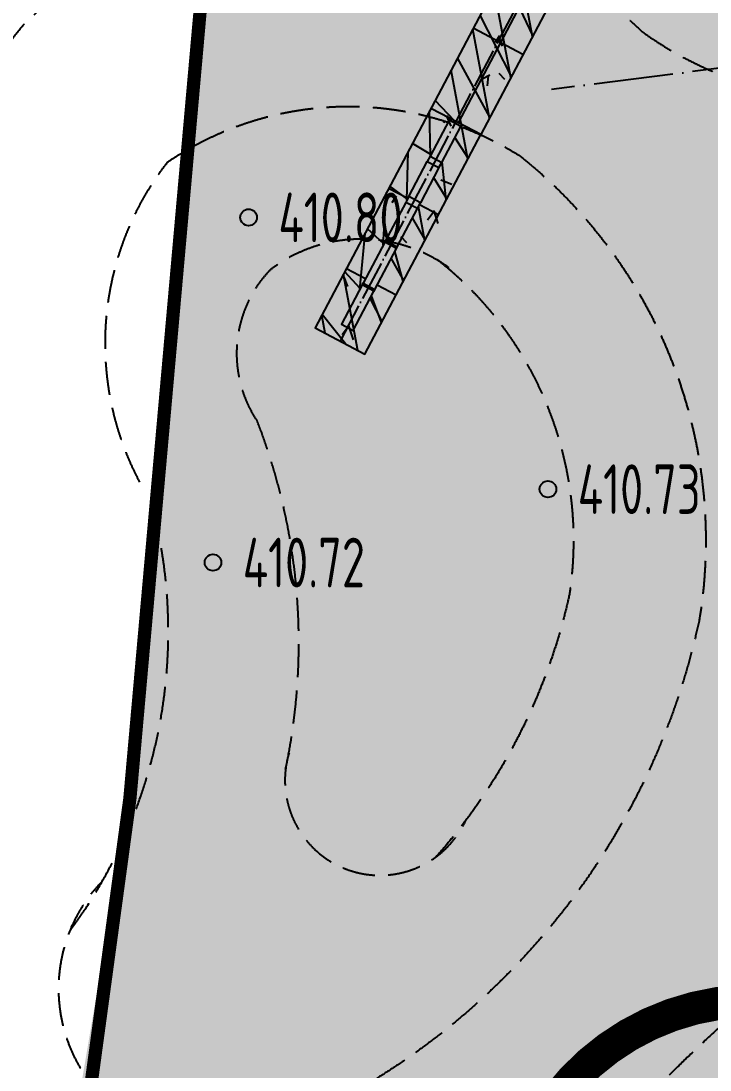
# Model space of a CAD drawing. Header units: millimetres. Extents: x 387826 to 388039216, y 3325062 to 3325368396.
# Drawn here: x 387657421 to 387667836, y 3324985765 to 3325001616 of the extents above; entities that cross this region are included whole.
import ezdxf
from ezdxf.enums import TextEntityAlignment as Align

# ---------------------------------------------------------------- set-up
doc = ezdxf.new("R2010")
doc.units = ezdxf.units.MM
doc.header["$LTSCALE"] = 1000
doc.header["$MEASUREMENT"] = 0
for name, pattern in [('000-Earth-MSCQ（不打印）$0$DIVIDE2', [0.625, 0.25, -0.125, 0, -0.125, 0, -0.125]), ('ACAD_ISO04W100', [30, 24, -3, 0, -3]), ('DASH', [0.35, 0.25, -0.1]), ('DIVIDE2', [0.625, 0.25, -0.125, 0, -0.125, 0, -0.125]), ('DOTE', [2.4200000000000004, 2, -0.2, 0.02, -0.2])]:
    doc.linetypes.add(name, pattern=pattern)
for name, color, linetype in [('0 Plan-Green C1', 60, 'DASH'), ('0 Plan-Green C2', 75, 'DASH'), ('0 Plan-Green Hatch', 76, 'Continuous'), ('0 Plan-Hatch 1', 8, 'Continuous'), ('0 Plan-Hatch 2', 11, 'Continuous'), ('0 Plan-Pavedivide', 15, 'Continuous'), ('0 Plan-Water L', 150, 'Continuous'), ('0-SITE', 7, 'Continuous'), ('000-Earth-MSCQ（不打印）$0$0-SITE', 7, 'Continuous'), ('000-Earth-MSCQ（不打印）$0$0NT-Redline', 1, '000-Earth-MSCQ（不打印）$0$DIVIDE2'), ('000-Earth-MSCQ（不打印）$0$GCD', 251, 'Continuous'), ('000-Earth-MSCQ（不打印）$0$RD-红线', 7, 'Continuous'), ('000-古城墙保护(不打印)$0$0-文物遗址', 8, 'Continuous'), ('0NT-Center', 1, 'ACAD_ISO04W100'), ('0NT-Line 1', 2, 'Continuous'), ('0NT-Line 2', 4, 'Continuous'), ('0NT-Line 3', 1, 'Continuous'), ('0NT-Line 4', 21, 'Continuous'), ('0NT-Redline', 1, 'DIVIDE2')]:
    doc.layers.add(name, color=color, linetype=linetype)
doc.layers.add('0-调整', color=7, linetype='Continuous', plot=False)
doc.styles.add('000-Earth-MSCQ（不打印）$0$HZ', font='gbenor.shx', dxfattribs={"width": 0.8, "bigfont": 'hztxt.shx'})
pattern_1 = [(90, (387910883.5935059, 3325096422.695915), (-798.2363799999999, 798.23638), [211.664528, -1384.80812]), (45, (387910883.5935059, 3325096422.695915), (-798.2369240652082, 798.2369240652083), [211.664528, -917.2129199999998]), (135, (387910883.5935059, 3325096422.695915), (-798.2369240652083, -798.2369240652082), [211.664528, -917.2129199999998])]

# ---------------------------------------------------------------- blocks, each defined once
blk = doc.blocks.new('入口LOGO3')
at = {"layer": '0 Plan-Hatch 1'}
h = blk.add_hatch(dxfattribs=at)
h.set_pattern_fill('金属', color=256, scale=200, style=0)
h.set_pattern_definition([(45, (18753.84150842004, -468559.3753316121), (-353.5533905932737, 353.5533905932738), []), (45, (18989.54376842003, -468559.3753316121), (-353.5533905932737, 353.5533905932738), [])])
h.paths.add_polyline_path([(7625.000012154487, 524.9999946386379), (4110.00001197966, 524.9999946807802), (4110.00001197966, 324.9999946807802), (7625.000012154487, 324.9999946386379)], flags=16)
h.paths.add_polyline_path([(0, 0), (7860.00001130125, 0), (7860.00001130125, 849.9999892772757), (0, 849.9999892772757)])
at = {"layer": '0 Plan-Hatch 2'}
h = blk.add_hatch(dxfattribs=at)
h.set_pattern_fill('砂石碎砖', color=256, scale=200, style=0)
h.set_pattern_definition([(49.99999999999999, (262916.899989907, 127734.0697441638), (1434.520362137329, -125.5042673940398), [150, -1650]), (355, (262916.899989907, 127734.0697441638), (-277.5026532792741, 1504.384266179844), [120, -1320]), (100.4514, (263036.4433499071, 127723.6110641638), (1157.018763428043, 1378.879084121907), [127.48038, -1402.28422]), (46.18420000000002, (262916.899989907, 128134.0697441638), (2134.48208570618, -331.0380175805614), [224.9999999999999, -2474.999999999999]), (96.6356, (263094.7734799071, 128106.4831301638), (1869.325403150997, 1948.235740876449), [191.220576, -2103.426]), (351.1842, (262916.899989907, 128134.0697441638), (1869.323890267254, 1948.237201850649), [180, -1980]), (21, (263116.899989907, 128034.0697441638), (1193.814102803452, -805.237777596356), [150, -1650]), (326.0000000000001, (263116.899989907, 128034.0697441638), (486.6306754496896, 1450.300082265006), [120, -1320]), (71.4514, (263216.384455907, 127966.9665321638), (1680.44525716298, 645.0609934199048), [127.48038, -1402.28422])])
h.paths.add_polyline_path([(7625.000012154487, 524.9999946386379), (4110.00001197966, 524.9999946807802), (4110.00001197966, 324.9999946807802), (7625.000012154487, 324.9999946386379)], flags=16)
h.paths.add_polyline_path([(0, 0), (7860.00001130125, 0), (7860.00001130125, 849.9999892772757), (0, 849.9999892772757)])
at = {"layer": '0 Plan-Pavedivide', "ltscale": 10}
for points in [[(1369.999972774443, 849.9999999999709), (1369.999972774443, 0)], [(2739.999945548887, 849.9999999999709), (2739.999945548887, 0)], [(5479.999984157068, 849.9999999999709), (5479.999984157068, 524.9999946386379)], [(6849.999956931511, 849.9999999999709), (6849.999956931511, 524.9999946386379)], [(5479.999984157068, 324.9999946386379), (5479.999984157068, 0)], [(6849.999956931511, 324.9999946386379), (6849.999956931511, 0)]]:
    blk.add_lwpolyline(points, dxfattribs=at)
at = {"layer": '0NT-Center', "linetype": 'DOTE', "ltscale": 0.3}
blk.add_lwpolyline([(0, 424.9999946386379), (7860.00001130125, 424.9999946386379)], dxfattribs=at)
at = {"layer": '0NT-Line 1', "ltscale": 10}
blk.add_lwpolyline([(4110.000012505072, 469.9999892772757), (0, 469.9999892772757), (0, 849.9999892772757), (4110.000012505072, 849.9999892772757), (4110.000012042874, 469.9999892772757)], dxfattribs=at)
at = {"layer": '0NT-Line 2', "ltscale": 10}
for points in [[(4140.000012160657, 324.9999946386379), (4755.000012160657, 324.9999946386379), (4755.000012160657, 524.9999946386379), (4140.000012160657, 524.9999946386379)], [(4845.000012160657, 524.9999946386379), (5445.000012154487, 524.9999946386379), (5445.000012154487, 324.9999946386379), (4845.000012160657, 324.9999946386379)], [(5545.000012154458, 324.9999946386379), (6195.000012154487, 324.9999946386379), (6195.000012154487, 524.9999946386379), (5545.000012154458, 524.9999946386379)], [(6225.000012154545, 324.9999946386379), (6925.000012154487, 324.9999946386379), (6925.000012154487, 524.9999946386379), (6225.000012154545, 524.9999946386379)], [(6955.000012154516, 324.9999946386379), (7625.000012154487, 324.9999946386379), (7625.000012154487, 524.9999946386379), (6955.000012154516, 524.9999946386379)]]:
    blk.add_lwpolyline(points, close=True, dxfattribs=at)
at = {"layer": '0NT-Line 3', "ltscale": 10}
for points in [[(4140.000012160657, 524.9999946386379), (4110.000012109784, 524.9999946386379)], [(4140.000012160657, 324.9999946386379), (4110.000011839176, 324.9999946386379)]]:
    blk.add_lwpolyline(points, dxfattribs=at)
at = {"layer": '0NT-Line 4', "ltscale": 10}
for points in [[(0, 469.9999892772757), (0, 0), (7860.00001130125, 0), (7860.00001130125, 849.9999892772757), (4110.000012505072, 849.9999892772757)], [(4845.000012160657, 524.9999946386379), (4755.000012160657, 524.9999946386379)], [(5545.000012154458, 524.9999946386379), (5445.000012154487, 524.9999946386379)], [(6225.000012154516, 524.9999946386379), (6195.000012154487, 524.9999946386379)], [(6955.000012154516, 524.9999946386379), (6925.000012154487, 524.9999946386379)], [(4110.000012042874, 469.9999892772757), (4110.000011382625, 0)], [(4755.000012160657, 324.9999946386379), (4845.000012160657, 324.9999946386379)], [(5445.000012154487, 324.9999946386379), (5545.000012154458, 324.9999946386379)], [(6195.000012154487, 324.9999946386379), (6225.000012154516, 324.9999946386379)], [(6925.000012154487, 324.9999946386379), (6955.000012154516, 324.9999946386379)]]:
    blk.add_lwpolyline(points, dxfattribs=at)
blk = doc.blocks.new('000-Earth-MSCQ（不打印）$0$gc200')
h = blk.add_hatch(color=256)
edge = h.paths.add_edge_path()
edge.add_arc((0, -5.551115123125783e-17), 0.2500000000000001, 0, 360)
blk.add_circle((0, -5.551115123125783e-17), 0.2500000000000001)
blk = doc.blocks.new('000-古城墙保护(不打印)')
at = {"layer": '000-古城墙保护(不打印)$0$0-文物遗址', "ltscale": 2}
blk.add_spline([(387666681.1098121, 3324943185.499285), (387668498.7347231, 3324945167.003164), (387672065.6013837, 3324950297.409739), (387674087.6630191, 3324954141.356877), (387675223.3113053, 3324957270.04536), (387676603.9853262, 3324962284.864758), (387678424.1167657, 3324965011.463078), (387680283.6920521, 3324966681.328498), (387684598.9325354, 3324971668.098717), (387690463.1036193, 3324979961.712317), (387708268.9202752, 3325007705.319622), (387718397.0966545, 3325023005.995752), (387723882.7461852, 3325031619.897809), (387724900.4253121, 3325033642.306867), (387724550.2810283, 3325035039.350262), (387724048.2430894, 3325035149.576847), (387723218.2776482, 3325035118.879444), (387722235.5822866, 3325034831.515098), (387720569.6158658, 3325034064.632199)], degree=3, dxfattribs=at)
at = {"layer": '000-古城墙保护(不打印)$0$0-文物遗址'}
blk.add_open_spline([(387634582.9108802, 3324833742.007565), (387637481.6864973, 3324835738.936942), (387639382.8498617, 3324839080.321984), (387645817.2546958, 3324847710.859595), (387654826.8691055, 3324861873.446459), (387665420.1049732, 3324880839.21057), (387674535.5295003, 3324905651.922577), (387688534.0697859, 3324927269.79409), (387696448.1969588, 3324950220.605737), (387707099.1566722, 3324972271.082105), (387723060.4148431, 3324980167.742814), (387729307.67117, 3324987158.987681), (387729940.039707, 3324987901.617867)], degree=3, knots=[13829.07510473592, 13829.07510473592, 13829.07510473592, 13829.07510473592, 20507.60766755405, 31598.15239328767, 45718.57024809014, 71022.56005402254, 96502.36251734757, 124815.025697456, 147476.5189369385, 169708.993296357, 195775.3383430242, 197958.5772200183, 197958.5772200183, 197958.5772200183, 197958.5772200183], dxfattribs=at)
blk = doc.blocks.new('000-Earth-MSCQ（不打印）')
at = {"layer": '000-Earth-MSCQ（不打印）$0$0NT-Redline', "ltscale": 2, "const_width": 200, "flags": 128}
blk.add_lwpolyline([(387727149.4825557, 3325038560.592924), (387731947.0142126, 3325045521.987648), (387732792.6573083, 3325048405.001884), (387736658.1743807, 3325052379.78923), (387738724.4244739, 3325053061.984234), (387755596.1018205, 3325073700.059758), (387757359.0947688, 3325075809.7136), (387765030.6402072, 3325091176.180011), (387763567.2492012, 3325091306.558766), (387766674.337022, 3325095972.792977), (387768081.4052746, 3325098002.014859), (387742438.6760667, 3325107400.763708), (387733961.5785927, 3325100494.698361), (387710761.231333, 3325103572.736491), (387709168.3897078, 3325096153.148317), (387707062.2413754, 3325086342.534989), (387667982.0617363, 3325089797.858), (387659067.3069954, 3324989865.874971, -0.3880352161093213), (387611315.7347962, 3324946127.482426), (387565969.8755592, 3324946071.837695), (387555981.1851755, 3324936058.587022), (387556068.3119223, 3324865034.573729), (387556222.5907296, 3324859820.499155), (387559227.6760936, 3324808007.561276), (387571720.0951502, 3324797668.302474), (387579380.5094883, 3324798671.636723), (387574232.9176292, 3324808494.544042), (387578831.8118677, 3324814782.360008), (387583345.3164175, 3324819564.383466), (387587163.2407904, 3324822803.542583), (387589540.0630832, 3324824522.530071), (387592355.3483933, 3324826109.485243), (387596137.4805197, 3324826849.925302), (387597082.0482001, 3324832681.045681), (387591571.0080042, 3324839024.665925), (387608980.5156887, 3324853034.942226), (387614410.7432887, 3324846804.212917), (387614513.8871819, 3324846802.658479), (387616794.6636751, 3324854896.372271), (387623173.6833379, 3324853939.656582), (387635096.1587876, 3324877614.537973), (387637326.4545873, 3324880090.89868), (387648092.625536, 3324901769.250156), (387653675.5063087, 3324913098.933503), (387659029.9602896, 3324926312.71594), (387666293.4541628, 3324933025.957657), (387674562.7421811, 3324955273.126987), (387674698.8546848, 3324955833.61237), (387679274.3591145, 3324966056.084505), (387692670.727551, 3324988471.826824), (387687672.3361686, 3324991569.787791), (387699107.2769016, 3325013209.461398), (387703730.9022322, 3325018962.653418), (387707660.8433574, 3325021085.874216), (387708978.7375107, 3325021533.479846), (387713125.3676936, 3325024321.017564), (387719878.4443215, 3325030249.513507)], format="xyb", close=True, dxfattribs=at)
at = {"layer": '000-Earth-MSCQ（不打印）$0$RD-红线', "color": 1, "ltscale": 10}
blk.add_line((387675526.0597693, 3325174362.610015), (387659066.9910183, 3324989862.33321), dxfattribs=at)
blk.add_arc((387611256.8617288, 3324994127.425979), 47992.52173331546, 270.0702860934273, 354.9021902668334, dxfattribs=at)
at = {"layer": '000-Earth-MSCQ（不打印）$0$0-SITE', "ltscale": 10}
blk.add_blockref('000-古城墙保护(不打印)', (0, 0), dxfattribs=at)
at = {"layer": '000-Earth-MSCQ（不打印）$0$GCD', "linetype": 'Continuous'}
ref = blk.add_blockref('000-Earth-MSCQ（不打印）$0$gc200', (387660861.7, 3324998648.5), dxfattribs=dict(at, xscale=500, yscale=500, zscale=500))
ref.add_attrib('height', '410.80', dxfattribs={"linetype": 'Continuous', "height": 750, "style": '000-Earth-MSCQ（不打印）$0$HZ', "width": 0.8}).set_placement((387661311.7, 3324998648.5), align=Align.MIDDLE_LEFT)
ref = blk.add_blockref('000-Earth-MSCQ（不打印）$0$gc200', (387665385.8, 3324994541.7), dxfattribs=dict(at, xscale=500, yscale=500, zscale=500))
ref.add_attrib('height', '410.73', dxfattribs={"linetype": 'Continuous', "height": 750, "style": '000-Earth-MSCQ（不打印）$0$HZ', "width": 0.8}).set_placement((387665835.8, 3324994541.7), align=Align.MIDDLE_LEFT)
ref = blk.add_blockref('000-Earth-MSCQ（不打印）$0$gc200', (387660322.7, 3324993433.6), dxfattribs=dict(at, xscale=500, yscale=500, zscale=500))
ref.add_attrib('height', '410.72', dxfattribs={"linetype": 'Continuous', "height": 750, "style": '000-Earth-MSCQ（不打印）$0$HZ', "width": 0.8}).set_placement((387660772.7, 3324993433.6), align=Align.MIDDLE_LEFT)

msp = doc.modelspace()

# ---------------------------------------------------------------- hatches: boundary and pattern name
at = {"layer": '0 Plan-Green Hatch', "ltscale": 10}
h = msp.add_hatch(dxfattribs=at)
h.set_pattern_fill('GRASS', color=256, scale=400, double=1)
h.set_pattern_definition(pattern_1)
edge = h.paths.add_edge_path()
edge.add_line((387622439.0599667, 3324854050.936299), (387623173.6833379, 3324853939.656582))
edge.add_line((387623173.6833379, 3324853939.656582), (387635096.1587876, 3324877614.537973))
edge.add_line((387635096.1587876, 3324877614.537973), (387637326.4545873, 3324880090.89868))
edge.add_line((387637326.4545873, 3324880090.89868), (387648092.625536, 3324901769.250156))
edge.add_line((387648092.625536, 3324901769.250156), (387653675.5063087, 3324913098.933503))
edge.add_line((387653675.5063087, 3324913098.933503), (387659029.9602896, 3324926312.71594))
edge.add_line((387659029.9602896, 3324926312.71594), (387666293.4541628, 3324933025.957657))
edge.add_line((387666293.4541628, 3324933025.957657), (387674562.7421811, 3324955273.126987))
edge.add_line((387674562.7421811, 3324955273.126987), (387674698.8546848, 3324955833.61237))
edge.add_line((387674698.8546848, 3324955833.61237), (387679274.3591145, 3324966056.084505))
edge.add_line((387679274.3591145, 3324966056.084505), (387692670.727551, 3324988471.826824))
edge.add_line((387692670.727551, 3324988471.826824), (387687672.3361686, 3324991569.787791))
edge.add_line((387687672.3361686, 3324991569.787791), (387699107.2769016, 3325013209.461398))
edge.add_line((387699107.2769016, 3325013209.461398), (387703730.9022322, 3325018962.653418))
edge.add_line((387703730.9022322, 3325018962.653418), (387707660.8433574, 3325021085.874216))
edge.add_line((387707660.8433574, 3325021085.874216), (387708978.7375107, 3325021533.479846))
edge.add_line((387708978.7375107, 3325021533.479846), (387713125.3676936, 3325024321.017564))
edge.add_line((387713125.3676936, 3325024321.017564), (387719878.4443215, 3325030249.513507))
edge.add_line((387719878.4443215, 3325030249.513507), (387727149.4825557, 3325038560.592924))
edge.add_line((387727149.4825557, 3325038560.592924), (387731947.0142126, 3325045521.987648))
edge.add_line((387731947.0142126, 3325045521.987648), (387732792.6573083, 3325048405.001884))
edge.add_line((387732792.6573083, 3325048405.001884), (387736658.1743807, 3325052379.78923))
edge.add_line((387736658.1743807, 3325052379.78923), (387738724.4244739, 3325053061.984234))
edge.add_line((387738724.4244739, 3325053061.984234), (387755596.1018205, 3325073700.059758))
edge.add_line((387755596.1018205, 3325073700.059758), (387757359.0947688, 3325075809.7136))
edge.add_line((387757359.0947688, 3325075809.7136), (387765030.6402072, 3325091176.180011))
edge.add_line((387765030.6402072, 3325091176.180011), (387763567.2492012, 3325091306.558766))
edge.add_line((387763567.2492012, 3325091306.558766), (387764643.4762778, 3325092870.663066))
edge.add_line((387764643.4762778, 3325092870.663066), (387763677.4327329, 3325093513.918848))
edge.add_line((387763677.4327329, 3325093513.918848), (387760351.9995351, 3325088519.772871))
edge.add_line((387760351.9995351, 3325088519.772871), (387757854.926546, 3325090182.48947))
edge.add_line((387757854.926546, 3325090182.48947), (387746044.347819, 3325072445.325399))
edge.add_arc((387645329.0706022, 3325139508.228231), 121000.0000046023, 309.74241311210085, 326.34169422267865, ccw=False)
edge.add_arc((387645329.2748908, 3325139507.932482), 120999.6419855282, 304.961169591263, 309.74242826514626, ccw=False)
edge.add_arc((387763683.9662794, 3324966246.727285), 88844.09917226598, 123.4868483728974, 149.7895362449835)
edge.add_arc((387680669.4993267, 3325002504.157055), 10499.99999996763, -109.5936893519368, 53.55920835511489, ccw=False)
edge.add_line((387677148.3473426, 3324992612.165916), (387673651.3536385, 3324985981.462848))
edge.add_line((387673651.3536385, 3324985981.462848), (387646879.8653454, 3324935219.63581))
edge.add_arc((387620344.1212687, 3324949214.430786), 30000.00000171048, 286.5819363186826, 332.19309994883685, ccw=False)
edge.add_arc((387637327.6832241, 3324892178.531931), 29510.79847056292, 106.5819363209107, 159.4825744767803)
edge.add_line((387609688.883474, 3324902521.837725), (387600522.3601472, 3324902521.837726))
edge.add_arc((387629038.2827542, 3324896341.687208), 29177.93862749183, 167.771613600219, 206.6177727609841)
edge.add_line((387602952.7591405, 3324883268.907842), (387599368.7798252, 3324882693.003032))
edge.add_arc((387581780.5333471, 3324878865.002812), 17999.99999596056, -22.8216057335012, 12.27867238597372, ccw=False)
edge.add_line((387598371.4385754, 3324871883.465477), (387617732.5046101, 3324862101.924585))
edge.add_line((387617732.5046101, 3324862101.924585), (387620049.8063839, 3324854469.025551))
edge.add_line((387620049.8063839, 3324854469.025551), (387622439.0599667, 3324854050.936299))
h = msp.add_hatch(dxfattribs=at)
h.set_pattern_fill('GRASS', color=256, scale=400, double=1)
h.set_pattern_definition(pattern_1)
edge = h.paths.add_edge_path()
edge.add_line((387605212.8324866, 3324914026.611679), (387598663.9888676, 3324918303.935458))
edge.add_arc((387602932.0574766, 3324916289.786137), 4719.449876758691, 143.0082931502428, 154.7368511643453, ccw=False)
edge.add_arc((387570322.7501565, 3324938960.445071), 34999.99997610715, 325.4865901038211, 360.0000000593251)
edge.add_line((387605322.7501326, 3324938960.445107), (387605322.7501268, 3324946120.112624))
edge.add_line((387605322.7501268, 3324946120.112624), (387611315.734759, 3324946127.482451))
edge.add_line((387611315.734759, 3324946127.482451), (387614770.9359706, 3324946256.371298))
edge.add_line((387614770.9359706, 3324946256.371298), (387618955.270937, 3324946756.373236))
edge.add_line((387618955.270937, 3324946756.373236), (387623204.4845629, 3324947638.534652))
edge.add_line((387623204.4845629, 3324947638.534652), (387628446.2095934, 3324949318.850211))
edge.add_line((387628446.2095934, 3324949318.850211), (387633017.6265892, 3324951351.834165))
edge.add_line((387633017.6265892, 3324951351.834165), (387635887.2741393, 3324952937.318831))
edge.add_line((387635887.2741393, 3324952937.318831), (387636770.4404508, 3324953013.30145))
edge.add_line((387636770.4404508, 3324953013.30145), (387641200.8071445, 3324953435.152136))
edge.add_line((387641200.8071445, 3324953435.152136), (387643258.7555928, 3324954834.03511))
edge.add_line((387643258.7555928, 3324954834.03511), (387643999.2364283, 3324956126.063885))
edge.add_line((387643999.2364283, 3324956126.063885), (387644469.361406, 3324959483.349897))
edge.add_line((387644469.361406, 3324959483.349897), (387647017.6491855, 3324962120.423264))
edge.add_line((387647017.6491855, 3324962120.423264), (387649717.3688855, 3324965420.779857))
edge.add_line((387649717.3688855, 3324965420.779857), (387651287.2803114, 3324967653.897116))
edge.add_line((387651287.2803114, 3324967653.897116), (387653047.2110363, 3324970529.781031))
edge.add_line((387653047.2110363, 3324970529.781031), (387654554.1020607, 3324973407.835589))
edge.add_line((387654554.1020607, 3324973407.835589), (387656414.01813, 3324977854.928609))
edge.add_line((387656414.01813, 3324977854.928609), (387657664.2517966, 3324981620.279696))
edge.add_line((387657664.2517966, 3324981620.279696), (387659066.9910163, 3324989862.33321))
edge.add_line((387659066.9910163, 3324989862.33321), (387660604.2452163, 3325007094.535869))
edge.add_line((387660604.2452163, 3325007094.535869), (387670179.5622511, 3325002044.570121))
edge.add_arc((387680669.499327, 3325002504.157055), 10500.00000033511, 182.5086482844089, 233.9798892419005)
edge.add_line((387674494.7729348, 3324994011.645413), (387644226.2909787, 3324936619.115385))
edge.add_arc((387620344.1211289, 3324949214.430957), 27000.00020555884, 286.5819364892167, 332.1930999504311, ccw=False)
edge.add_arc((387637327.683369, 3324892178.531762), 32510.7986747159, 106.5819364885324, 154.1646976505416)
edge.add_line((387608066.3248385, 3324906346.274258), (387601565.8885967, 3324906471.837726))
edge.add_arc((387632545.0828316, 3324896174.775365), 32645.67304730773, 146.8497662693623, 161.6138956042739, ccw=False)
at = {"layer": '0 Plan-Hatch 1', "ltscale": 10}
h = msp.add_hatch(dxfattribs=at)
h.set_pattern_fill('_USER', color=256, scale=600, double=1, pattern_type=0)
h.set_pattern_definition([(332.1930999466813, (387671381.9889005, 3325007402.335296), (279.8958995096223, 530.7148814925953), []), (62.19309994668134, (387671381.9889005, 3325007402.335296), (-530.7148814925953, 279.8958995096222), [])])
edge = h.paths.add_edge_path()
edge.add_line((387653121.6217409, 3325022459.387908), (387674648.417154, 3325011106.282925))
edge.add_arc((387680667.5767452, 3325002505.171014), 10498.06688335895, 124.9847825255669, 179.4014173607456)
edge.add_line((387670170.0827612, 3325002614.844821), (387658488.2167498, 3325008775.79208))
edge.add_line((387658488.2167498, 3325008775.79208), (387649405.6308876, 3324991554.162579))
edge.add_line((387649405.6308876, 3324991554.162579), (387649872.7067745, 3324994960.985752))
edge.add_line((387649872.7067745, 3324994960.985752), (387653121.6217409, 3325022459.387908))
h = msp.add_hatch(dxfattribs=at)
h.set_pattern_fill('AR-SAND', color=256, scale=150, double=1)
h.set_pattern_definition([(37.50000000000001, (6906.512946844101, -4.76837158203125e-07), (-12.00023471988038, 367.0599279970068), [0, -289.56, 0, -323.85, 0, -309.5625000000001]), (7.499999999999999, (6906.512946844101, -4.76837158203125e-07), (337.1424623535019, 537.6188254262656), [0, -156.21, 0, -260.985, 0, -100.0125]), (327.5, (6672.197946844101, -4.76837158203125e-07), (593.2442776810934, 1.077888508909275), [0, -95.25, 0, -342.9, 0, -447.675]), (317.5, (6672.197946844101, -4.76837158203125e-07), (572.667339354223, 167.1969924429122), [0, -47.625, 0, -224.79, 0, -257.175])])
edge = h.paths.add_edge_path()
edge.add_line((387653121.6217557, 3325022459.387936), (387674648.4171687, 3325011106.282953))
edge.add_arc((387680667.5767599, 3325002505.171042), 10498.06688335895, 124.9847825255669, 179.4014173607456)
edge.add_line((387670170.082776, 3325002614.844849), (387658488.2167645, 3325008775.792109))
edge.add_line((387658488.2167645, 3325008775.792109), (387649405.6309023, 3324991554.162607))
edge.add_line((387649405.6309023, 3324991554.162607), (387649872.7067892, 3324994960.98578))
edge.add_line((387649872.7067892, 3324994960.98578), (387653121.6217557, 3325022459.387936))
at = {"layer": '0 Plan-Water L', "linetype": 'DASH', "ltscale": 2}
h = msp.add_hatch(dxfattribs=at)
h.set_pattern_fill('CROSS', color=256, scale=400)
h.set_pattern_definition([(0, (0, 0), (635, 635), [317.5, -952.5]), (90, (158.75, -158.75), (-635, 635), [317.5, -952.5])])
edge = h.paths.add_edge_path()
edge.add_arc((387718484.5098146, 3324909277.17358), 76535.55085720067, 130.5014770670093, 132.1681268208121, ccw=False)
edge.add_arc((387644338.780534, 3324996086.136833), 37628.30187918751, 310.5014770648762, 341.8773390712873)
edge.add_arc((387675874.3724538, 3324986823.062219), 4880.536504880291, 329.9860562435118, 352.3402021305489)
edge.add_arc((387678514.1717924, 3324986898.836361), 2314.120519955343, 341.7081239821499, 522.59357744743)
edge.add_arc((387693013.2992035, 3324979366.523205), 18621.94328874682, 153.7901232142533, 161.8695395869772)
edge.add_arc((387657259.2573735, 3324991073.787814), 19000.01242594913, 323.0455662980365, 341.86953959955474, ccw=False)
edge.add_arc((387698979.5627172, 3324959687.271727), 33208.19832756802, 143.0455662980085, 156.995053591963)
edge.add_arc((387655006.1686631, 3324978357.35053), 14564.50545979203, 316.5055877472122, 336.995053592268, ccw=False)
edge.add_arc((387666333.0072477, 3324967164.489892), 1394.407325762174, 123.0829979288061, 303.6440420875729)

# ---------------------------------------------------------------- linework, layer by layer
at = {"layer": '0 Plan-Green C1', "ltscale": 2, "flags": 128}
for points in [[(387656569.021875, 3324993242.063374), (387656569.021875, 3324993242.063374, -0.3093704135654449), (387657507.7361789, 3325001615.244236, -0.386109743999016), (387666827.8446457, 3325001439.833625, -0.386109743999016)], [(387666827.8446445, 3325001439.833626, 0.1677614913031061), (387670381.7233263, 3325000403.760671, 9.857663011579277)], [(387670232.4044068, 3324990768.737967, -0.2006210599272541), (387668219.6461796, 3324986628.109108, 0.07293370768540543), (387664116.0932215, 3324981784.199287, -0.4525913784226707), (387660326.4633059, 3324981158.815712, 0.3359480891713058), (387654690.7181019, 3324981374.537561, -0.8613654266502554), (387650204.9323899, 3324986107.134267, -0.1745936663445581), (387653021.0780532, 3324987879.052043, 0.4054711440452898), (387656569.021875, 3324993242.063374)]]:
    msp.add_lwpolyline(points, format="xyb", dxfattribs=at)
at = {"layer": '0 Plan-Green C2', "ltscale": 2, "flags": 128}
for points in [[(387659218.2494693, 3324994649.754091, -0.296150442123433), (387659642.3874997, 3324999488.903309, -0.29644763377388), (387664947.818677, 3324999587.457597, -0.370967376844721)], [(387664947.8186768, 3324999587.457597, -0.2727868844903191), (387667674.157356, 3324992569.240874, -0.2464067440930845), (387661227.017082, 3324984832.18574, -0.8131075482975975), (387658648.2405546, 3324988615.092138, -1.088756782523305)], [(387660984.4011989, 3324995588.214569, -0.3503252438622445), (387661202.217968, 3324997868.879708, -0.3312054999203273), (387663889.1510587, 3324997890.630301, -0.2659581991689596)], [(387663709.522552, 3324998016.90906, -0.2703612344255691), (387665708.0498461, 3324992940.318196, -0.1274486985282108), (387663697.3142235, 3324988988.743776, -0.1274486985282108)], [(387661421.3819574, 3324990312.974566, 0.1465523229044364), (387660984.4011987, 3324995588.214569)], [(387658165.4514008, 3324987872.522121, 0.2080863404727911), (387659517.2937675, 3324993796.764057)], [(387661472.8411793, 3324990558.161809, 0.9327404277572202), (387664146.5880588, 3324989539.803127, 1.156313591788793)]]:
    msp.add_lwpolyline(points, format="xyb", dxfattribs=at)
at = {"layer": '0-调整', "color": 2, "ltscale": 10, "const_width": 500}
msp.add_lwpolyline([(387679623.9814807, 3324989242.243325, 0.52056705), (387674964.1113392, 3324988770.715129, 0.52056705), (387670068.434083, 3324986471.911065, 0.52056705), (387664759.7115723, 3324983347.962403, 0.52056705), (387661102.6596745, 3324979104.089659, 0.52056705), (387660453.8073053, 3324975272.848704, 0.52056705), (387661869.5432022, 3324971677.312356, 0.52056705), (387664877.7427309, 3324969024.89189, 0.52056705), (387669242.5987765, 3324968730.171895, 0.52056705), (387674610.2730659, 3324969024.89189, 0.52056705), (387680567.7203445, 3324970734.255964, 0.52056705), (387684165.8204637, 3324972856.192336, 0.52056705), (387687291.9235496, 3324976569.580988, 0.52056705), (387689179.5288785, 3324980754.497835, 0.52056705), (387689651.3983104, 3324984291.078286, 0.52056705), (387687645.8894241, 3324988358.083339, 0.52056705), (387685640.380538, 3324989772.727418, 0.52056705), (387679623.9814807, 3324989242.243325)], format="xyb", dxfattribs=at)
at = {"layer": '0NT-Center', "ltscale": 0.05}
msp.add_line((387680669.4993277, 3325002504.157054), (387665437.8328238, 3325000581.813675), dxfattribs=at)
at = {"layer": '0NT-Redline', "ltscale": 2, "const_width": 200, "flags": 128}
msp.add_lwpolyline([(387727149.4825557, 3325038560.592924), (387731947.0142126, 3325045521.987648), (387732792.6573083, 3325048405.001884), (387736658.1743807, 3325052379.78923), (387738724.4244739, 3325053061.984234), (387755596.1018205, 3325073700.059758), (387757359.0947688, 3325075809.7136), (387765030.6402072, 3325091176.180011), (387763567.2492012, 3325091306.558766), (387766674.337022, 3325095972.792977), (387768081.4052746, 3325098002.014859), (387742438.6760667, 3325107400.763708), (387733961.5785927, 3325100494.698361), (387710761.231333, 3325103572.736491), (387709168.3897078, 3325096153.148317), (387707062.2413754, 3325086342.534989), (387667982.0617363, 3325089797.858), (387659067.3069954, 3324989865.874971, -0.3880352161093213), (387611315.7347962, 3324946127.482426), (387565969.8755592, 3324946071.837695), (387555981.1851755, 3324936058.587022), (387556068.3119223, 3324865034.573729), (387556222.5907296, 3324859820.499155), (387559227.6760936, 3324808007.561276), (387571720.0951502, 3324797668.302474), (387579380.5094883, 3324798671.636723), (387574232.9176292, 3324808494.544042), (387578831.8118677, 3324814782.360008), (387583345.3164175, 3324819564.383466), (387587163.2407904, 3324822803.542583), (387589540.0630832, 3324824522.530071), (387592355.3483933, 3324826109.485243), (387596137.4805197, 3324826849.925302), (387597082.0482001, 3324832681.045681), (387591571.0080042, 3324839024.665925), (387608980.5156887, 3324853034.942226), (387614410.7432887, 3324846804.212917), (387614513.8871819, 3324846802.658479), (387616794.6636751, 3324854896.372271), (387623173.6833379, 3324853939.656582), (387635096.1587876, 3324877614.537973), (387637326.4545873, 3324880090.89868), (387648092.625536, 3324901769.250156), (387653675.5063087, 3324913098.933503), (387659029.9602896, 3324926312.71594), (387666293.4541628, 3324933025.957657), (387674562.7421811, 3324955273.126987), (387674698.8546848, 3324955833.61237), (387679274.3591145, 3324966056.084505), (387692670.727551, 3324988471.826824), (387687672.3361686, 3324991569.787791), (387699107.2769016, 3325013209.461398), (387703730.9022322, 3325018962.653418), (387707660.8433574, 3325021085.874216), (387708978.7375107, 3325021533.479846), (387713125.3676936, 3325024321.017564), (387719878.4443215, 3325030249.513507)], format="xyb", close=True, dxfattribs=at)

# ---------------------------------------------------------------- block references
at = {"layer": '0-SITE', "ltscale": 10}
msp.add_blockref('000-Earth-MSCQ（不打印）', (0, 0), dxfattribs=at)
at = {"layer": '0NT-Line 1', "rotation": 242.1930999523881}
msp.add_blockref('入口LOGO3', (387665535.0824829, 3325003930.556104), dxfattribs=at)

doc.saveas('drawing.dxf')
